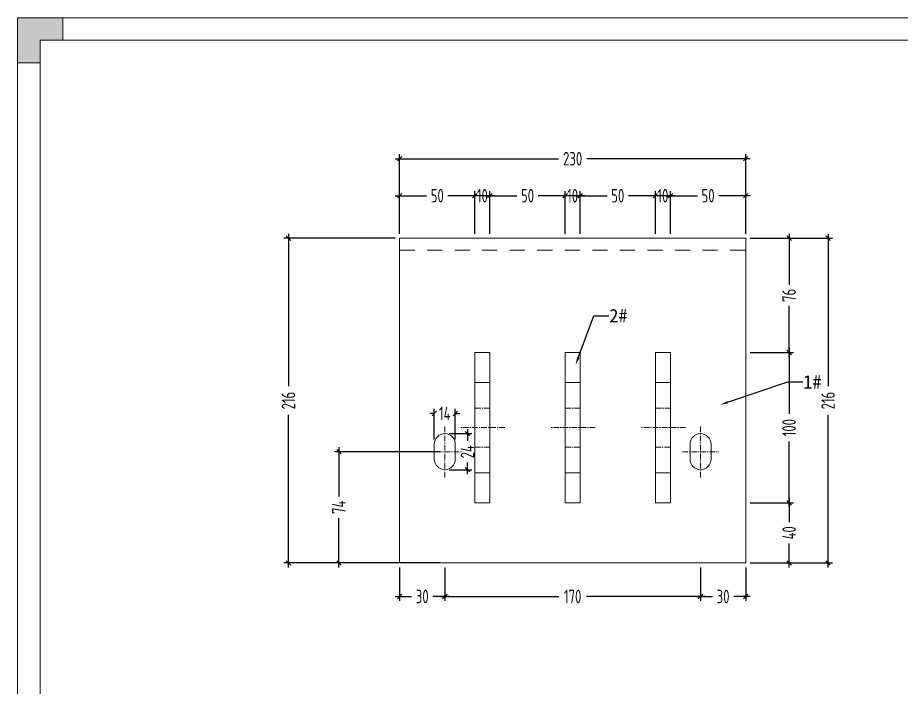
# Model space of a CAD drawing. Header units: millimetres. Extents: x 136606 to 1231039, y 82794 to 127364.
# Drawn here: x 956499 to 957087, y 126900 to 127346 of the extents above; entities that cross this region are included whole.
import ezdxf
from ezdxf import colors
from ezdxf.entities.mleader import LeaderData, LeaderLine
from ezdxf.math import Vec2, Vec3

# ---------------------------------------------------------------- set-up
doc = ezdxf.new("R2010")
doc.units = ezdxf.units.MM
doc.linetypes.add('CENTER', pattern=[0.6, 0.375, -0.075, 0.075, -0.075])
doc.linetypes.add('CENTER2', pattern=[28.575, 19.05, -3.175, 3.175, -3.175])
doc.layers.add('HR-dimension', color=9, linetype='Continuous')
doc.layers.add('标注', color=9, linetype='Continuous')
for name, color, linetype, lineweight in [('加强板', 140, 'Continuous', 18), ('图框', 7, 'Continuous', 13), ('文本', 3, 'Continuous', 13), ('结构', 4, 'Continuous', 18), ('虚线', 1, 'CENTER2', 0)]:
    doc.layers.add(name, color=color, linetype=linetype, lineweight=lineweight)
doc.styles.add('Arial', font='arial.ttf')
doc.styles.add('hztxt', font='ros1.shx', dxfattribs={"width": 0.8, "bigfont": 'hztxt.shx'})
doc.dimstyles.new('DIM-3', dxfattribs={"dimscale": 3, "dimtxt": 3, "dimasz": 1, "dimexe": 1, "dimexo": 1, "dimgap": 1, "dimtad": 0, "dimdec": 1, "dimrnd": 0.0005, "dimzin": 9, "dimdsep": 46, "dimtxsty": 'hztxt', "dimblk": 'OBLIQUE', "dimcen": 0, "dimdle": 1, "dimclrd": 9, "dimclre": 9, "dimclrt": 2, "dimazin": 2, "dimtfac": 1, "dimtdec": 1, "dimtofl": 0, "dimtmove": 0, "dimatfit": 3, "dimfxl": 1, "dimarcsym": 2})

# ---------------------------------------------------------------- blocks, each defined once
blk = doc.blocks.new('GW-TK')
at = {"layer": '图框', "linetype": 'Continuous', "lineweight": 0}
h = blk.add_hatch(color=256, dxfattribs=at)
h.dxf.hatch_style = 1
h.paths.add_polyline_path([(927183.55, 464715.01), (927183.55, 464705.01), (927188.55, 464705.01), (927188.55, 464710.01), (927193.56, 464710.01), (927193.56, 464715.01)])
blk.add_lwpolyline([(927188.55, 464705.01), (927188.55, 464710.01), (927193.56, 464710.01), (927193.56, 464715.01), (927183.55, 464715.01), (927183.55, 464705.01)], close=True, dxfattribs=at)
at = {"layer": '图框'}
for points in [[(927183.55, 464715.01), (927603.55, 464715.01), (927603.55, 464418.01), (927183.55, 464418.01)], [(927188.55, 464710.01), (927598.55, 464710.01), (927598.55, 464423.01), (927188.55, 464423.01)]]:
    blk.add_lwpolyline(points, close=True, dxfattribs=at)
blk = doc.blocks.new('_Oblique')
at = {"color": 0, "linetype": 'ByBlock', "lineweight": -2}
blk.add_line((-0.5, -0.5), (0.5, 0.5), dxfattribs=at)
blk = doc.blocks.new('*D2378')
at = {"layer": 'Defpoints', "color": 0, "ltscale": 10, "transparency": 16777216}
for p in [(956679.17, 127198.92), (956753.1, 127198.92), (956753.1, 126982.92)]:
    blk.add_point(p, dxfattribs=at)
at = {"layer": 'HR-dimension', "color": 9, "lineweight": -2, "ltscale": 10, "transparency": 16777216}
for p, q in [((956750.1, 127198.92), (956676.17, 127198.92)), ((956679.17, 127201.92), (956679.17, 127100.4)), ((956679.17, 126979.92), (956679.17, 127081.44)), ((956750.1, 126982.92), (956676.17, 126982.92))]:
    blk.add_line(p, q, dxfattribs=at)
at = {"layer": 'HR-dimension', "color": 9, "lineweight": -2, "ltscale": 10, "transparency": 16777216, "xscale": 3, "yscale": 3, "zscale": 3}
for p, rotation in [((956679.17, 127198.92), 90), ((956679.17, 126982.92), 270)]:
    blk.add_blockref('_Oblique', p, dxfattribs=dict(at, rotation=rotation))
at = {"layer": 'HR-dimension', "color": 2, "ltscale": 10, "transparency": 16777216, "insert": (956679.17, 127090.92), "char_height": 9, "attachment_point": 5, "rotation": 90, "style": 'hztxt'}
blk.add_mtext('216', dxfattribs=at)
blk = doc.blocks.new('*D2379')
at = {"layer": 'Defpoints', "color": 0, "ltscale": 10, "transparency": 16777216}
for p in [(956753.1, 127251.82), (956753.1, 127198.92), (956983.1, 127198.92)]:
    blk.add_point(p, dxfattribs=at)
at = {"layer": 'HR-dimension', "color": 9, "lineweight": -2, "ltscale": 10, "transparency": 16777216}
for p, q in [((956750.1, 127251.82), (956858.62, 127251.82)), ((956753.1, 127201.92), (956753.1, 127254.82)), ((956986.1, 127251.82), (956877.58, 127251.82)), ((956983.1, 127201.92), (956983.1, 127254.82))]:
    blk.add_line(p, q, dxfattribs=at)
at = {"layer": 'HR-dimension', "color": 9, "lineweight": -2, "ltscale": 10, "transparency": 16777216, "xscale": 3, "yscale": 3, "zscale": 3, "rotation": 180}
blk.add_blockref('_Oblique', (956753.1, 127251.82), dxfattribs=at)
at = {"layer": 'HR-dimension', "color": 9, "lineweight": -2, "ltscale": 10, "transparency": 16777216, "xscale": 3, "yscale": 3, "zscale": 3}
blk.add_blockref('_Oblique', (956983.1, 127251.82), dxfattribs=at)
at = {"layer": 'HR-dimension', "color": 2, "ltscale": 10, "transparency": 16777216, "insert": (956868.1, 127251.82), "char_height": 9, "attachment_point": 5, "style": 'hztxt'}
blk.add_mtext('230', dxfattribs=at)
blk = doc.blocks.new('*U2218')
at = {"layer": '虚线', "color": 252}
blk.add_lwpolyline([(0, -5), (0, 5)], dxfattribs=at)
blk = doc.blocks.new('*U2219')
at = {"color": 0, "linetype": 'ByBlock', "lineweight": -2, "transparency": 16777216}
for p in [(0, 219.6), (0, 201.3), (0, 183), (0, 164.7), (0, 146.4), (0, 128.1), (0, 109.8), (0, 91.5), (0, 73.2), (0, 54.9), (0, 36.6), (0, 18.3), (0, 0)]:
    blk.add_blockref('*U2218', p, dxfattribs=at)
blk = doc.blocks.new('*D2257')
at = {"layer": 'Defpoints', "color": 0, "ltscale": 10, "transparency": 16777216}
for p in [(956983.1, 127227.22), (956933.1, 127198.92), (956983.1, 127198.92)]:
    blk.add_point(p, dxfattribs=at)
at = {"layer": 'HR-dimension', "color": 9, "lineweight": -2, "ltscale": 10, "transparency": 16777216}
for p, q in [((956930.1, 127227.22), (956951.02, 127227.22)), ((956933.1, 127201.92), (956933.1, 127230.22)), ((956986.1, 127227.22), (956965.18, 127227.22)), ((956983.1, 127201.92), (956983.1, 127230.22))]:
    blk.add_line(p, q, dxfattribs=at)
at = {"layer": 'HR-dimension', "color": 9, "lineweight": -2, "ltscale": 10, "transparency": 16777216, "xscale": 3, "yscale": 3, "zscale": 3, "rotation": 180}
blk.add_blockref('_Oblique', (956933.1, 127227.22), dxfattribs=at)
at = {"layer": 'HR-dimension', "color": 9, "lineweight": -2, "ltscale": 10, "transparency": 16777216, "xscale": 3, "yscale": 3, "zscale": 3}
blk.add_blockref('_Oblique', (956983.1, 127227.22), dxfattribs=at)
at = {"layer": 'HR-dimension', "color": 2, "ltscale": 10, "transparency": 16777216, "insert": (956958.1, 127227.22), "char_height": 9, "attachment_point": 5, "style": 'hztxt'}
blk.add_mtext('50', dxfattribs=at)
blk = doc.blocks.new('*D2259')
at = {"color": 9, "lineweight": -2, "transparency": 16777216}
for p, q in [((956753.1, 126979.92), (956753.1, 126957.6)), ((956783.1, 126979.92), (956783.1, 126957.6)), ((956750.1, 126960.6), (956761.02, 126960.6)), ((956786.1, 126960.6), (956775.18, 126960.6))]:
    blk.add_line(p, q, dxfattribs=at)
at = {"layer": 'Defpoints', "color": 0, "transparency": 16777216}
for p in [(956753.1, 126982.92), (956783.1, 126982.92), (956753.1, 126960.6)]:
    blk.add_point(p, dxfattribs=at)
at = {"color": 9, "lineweight": -2, "transparency": 16777216, "xscale": 3, "yscale": 3, "zscale": 3, "rotation": 180}
blk.add_blockref('_Oblique', (956753.1, 126960.6), dxfattribs=at)
at = {"color": 9, "lineweight": -2, "transparency": 16777216, "xscale": 3, "yscale": 3, "zscale": 3}
blk.add_blockref('_Oblique', (956783.1, 126960.6), dxfattribs=at)
at = {"color": 2, "transparency": 16777216, "insert": (956768.1, 126960.6), "char_height": 9, "attachment_point": 5, "style": 'hztxt'}
blk.add_mtext('30', dxfattribs=at)
blk = doc.blocks.new('*D2260')
at = {"color": 9, "lineweight": -2, "transparency": 16777216}
for p, q in [((956783.1, 126979.92), (956783.1, 126957.6)), ((956953.1, 126979.92), (956953.1, 126957.6)), ((956780.1, 126960.6), (956858.98, 126960.6)), ((956956.1, 126960.6), (956877.22, 126960.6))]:
    blk.add_line(p, q, dxfattribs=at)
at = {"layer": 'Defpoints', "color": 0, "transparency": 16777216}
for p in [(956783.1, 126982.92), (956953.1, 126982.92), (956953.1, 126960.6)]:
    blk.add_point(p, dxfattribs=at)
at = {"color": 9, "lineweight": -2, "transparency": 16777216, "xscale": 3, "yscale": 3, "zscale": 3, "rotation": 180}
blk.add_blockref('_Oblique', (956783.1, 126960.6), dxfattribs=at)
at = {"color": 9, "lineweight": -2, "transparency": 16777216, "xscale": 3, "yscale": 3, "zscale": 3}
blk.add_blockref('_Oblique', (956953.1, 126960.6), dxfattribs=at)
at = {"color": 2, "transparency": 16777216, "insert": (956868.1, 126960.6), "char_height": 9, "attachment_point": 5, "style": 'hztxt'}
blk.add_mtext('170', dxfattribs=at)
blk = doc.blocks.new('*D2261')
at = {"color": 9, "lineweight": -2, "transparency": 16777216}
for p, q in [((956953.1, 126979.92), (956953.1, 126957.6)), ((956983.1, 126979.92), (956983.1, 126957.6)), ((956950.1, 126960.6), (956961.02, 126960.6)), ((956986.1, 126960.6), (956975.18, 126960.6))]:
    blk.add_line(p, q, dxfattribs=at)
at = {"layer": 'Defpoints', "color": 0, "transparency": 16777216}
for p in [(956953.1, 126982.92), (956983.1, 126982.92), (956983.1, 126960.6)]:
    blk.add_point(p, dxfattribs=at)
at = {"color": 9, "lineweight": -2, "transparency": 16777216, "xscale": 3, "yscale": 3, "zscale": 3, "rotation": 180}
blk.add_blockref('_Oblique', (956953.1, 126960.6), dxfattribs=at)
at = {"color": 9, "lineweight": -2, "transparency": 16777216, "xscale": 3, "yscale": 3, "zscale": 3}
blk.add_blockref('_Oblique', (956983.1, 126960.6), dxfattribs=at)
at = {"color": 2, "transparency": 16777216, "insert": (956968.1, 126960.6), "char_height": 9, "attachment_point": 5, "style": 'hztxt'}
blk.add_mtext('30', dxfattribs=at)
blk = doc.blocks.new('*D2262')
at = {"color": 9, "lineweight": -2, "transparency": 16777216}
for p, q in [((956786.1, 127068.92), (956801.15, 127068.92)), ((956798.15, 127071.92), (956798.15, 127064.12)), ((956786.1, 127044.92), (956801.15, 127044.92)), ((956798.15, 127041.92), (956798.15, 127049.72))]:
    blk.add_line(p, q, dxfattribs=at)
at = {"layer": 'Defpoints', "color": 0, "transparency": 16777216}
for p in [(956783.1, 127068.92), (956783.1, 127044.92), (956798.15, 127044.92)]:
    blk.add_point(p, dxfattribs=at)
at = {"color": 9, "lineweight": -2, "transparency": 16777216, "xscale": 3, "yscale": 3, "zscale": 3}
for p, rotation in [((956798.15, 127068.92), 90), ((956798.15, 127044.92), 270)]:
    blk.add_blockref('_Oblique', p, dxfattribs=dict(at, rotation=rotation))
at = {"color": 2, "transparency": 16777216, "insert": (956798.15, 127056.92), "char_height": 9, "attachment_point": 5, "rotation": 90, "style": 'hztxt'}
blk.add_mtext('24', dxfattribs=at)
blk = doc.blocks.new('*D2263')
at = {"color": 9, "lineweight": -2, "transparency": 16777216}
for p, q in [((956776.1, 127082.37), (956773.1, 127082.37)), ((956776.1, 127064.92), (956776.1, 127085.37)), ((956790.1, 127064.92), (956790.1, 127085.37)), ((956790.1, 127082.37), (956793.1, 127082.37))]:
    blk.add_line(p, q, dxfattribs=at)
at = {"layer": 'Defpoints', "color": 0, "transparency": 16777216}
for p in [(956776.1, 127082.37), (956776.1, 127061.92), (956790.1, 127061.92)]:
    blk.add_point(p, dxfattribs=at)
at = {"color": 9, "lineweight": -2, "transparency": 16777216, "xscale": 3, "yscale": 3, "zscale": 3}
blk.add_blockref('_Oblique', (956776.1, 127082.37), dxfattribs=at)
at = {"color": 9, "lineweight": -2, "transparency": 16777216, "xscale": 3, "yscale": 3, "zscale": 3, "rotation": 180}
blk.add_blockref('_Oblique', (956790.1, 127082.37), dxfattribs=at)
at = {"color": 2, "transparency": 16777216, "insert": (956783.1, 127082.37), "char_height": 9, "attachment_point": 5, "style": 'hztxt'}
blk.add_mtext('14', dxfattribs=at)
blk = doc.blocks.new('*U2216')
at = {"layer": '结构', "color": 4}
blk.add_lwpolyline([(-7, -5), (-7, 5, -1), (7, 5), (7, -5, -1)], format="xyb", close=True, dxfattribs=at)
at = {"layer": '虚线', "color": 1, "linetype": 'CENTER', "ltscale": 10}
for p, q in [((0, -17.1), (0, 17.1)), ((-12.1, 0), (12.1, 0))]:
    blk.add_line(p, q, dxfattribs=at)
blk = doc.blocks.new('*U2217')
at = {"color": 0, "linetype": 'ByBlock', "lineweight": -2, "transparency": 16777216}
for p in [(0, 0), (170, 0)]:
    blk.add_blockref('*U2216', p, dxfattribs=at)
blk = doc.blocks.new('*D2272')
at = {"color": 9, "lineweight": -2, "transparency": 16777216}
for p, q in [((956986.1, 127122.92), (957014.98, 127122.92)), ((957011.98, 127125.92), (957011.98, 127082.04)), ((957011.98, 127019.92), (957011.98, 127063.8)), ((956986.1, 127022.92), (957014.98, 127022.92))]:
    blk.add_line(p, q, dxfattribs=at)
at = {"layer": 'Defpoints', "color": 0, "transparency": 16777216}
for p in [(956983.1, 127122.92), (956983.1, 127022.92), (957011.98, 127022.92)]:
    blk.add_point(p, dxfattribs=at)
at = {"color": 9, "lineweight": -2, "transparency": 16777216, "xscale": 3, "yscale": 3, "zscale": 3}
for p, rotation in [((957011.98, 127122.92), 90), ((957011.98, 127022.92), 270)]:
    blk.add_blockref('_Oblique', p, dxfattribs=dict(at, rotation=rotation))
at = {"color": 2, "transparency": 16777216, "insert": (957011.98, 127072.92), "char_height": 9, "attachment_point": 5, "rotation": 90, "style": 'hztxt'}
blk.add_mtext('100', dxfattribs=at)
blk = doc.blocks.new('*D2230')
at = {"color": 9, "lineweight": -2, "transparency": 16777216}
for p, q in [((956986.1, 127198.92), (957014.98, 127198.92)), ((957011.98, 127201.92), (957011.98, 127168)), ((957011.98, 127119.92), (957011.98, 127153.84)), ((956986.1, 127122.92), (957014.98, 127122.92))]:
    blk.add_line(p, q, dxfattribs=at)
at = {"layer": 'Defpoints', "color": 0, "transparency": 16777216}
for p in [(956983.1, 127198.92), (957011.98, 127198.92), (956983.1, 127122.92)]:
    blk.add_point(p, dxfattribs=at)
at = {"color": 9, "lineweight": -2, "transparency": 16777216, "xscale": 3, "yscale": 3, "zscale": 3}
for p, rotation in [((957011.98, 127198.92), 90), ((957011.98, 127122.92), 270)]:
    blk.add_blockref('_Oblique', p, dxfattribs=dict(at, rotation=rotation))
at = {"color": 2, "transparency": 16777216, "insert": (957011.98, 127160.92), "char_height": 9, "attachment_point": 5, "rotation": 90, "style": 'hztxt'}
blk.add_mtext('76', dxfattribs=at)
blk = doc.blocks.new('*D2231')
at = {"color": 9, "lineweight": -2, "transparency": 16777216}
for p, q in [((956986.1, 127022.92), (957014.98, 127022.92)), ((957011.98, 127025.92), (957011.98, 127010)), ((957011.98, 126979.92), (957011.98, 126995.84)), ((956986.1, 126982.92), (957014.98, 126982.92))]:
    blk.add_line(p, q, dxfattribs=at)
at = {"layer": 'Defpoints', "color": 0, "transparency": 16777216}
for p in [(956983.1, 127022.92), (956983.1, 126982.92), (957011.98, 126982.92)]:
    blk.add_point(p, dxfattribs=at)
at = {"color": 9, "lineweight": -2, "transparency": 16777216, "xscale": 3, "yscale": 3, "zscale": 3}
for p, rotation in [((957011.98, 127022.92), 90), ((957011.98, 126982.92), 270)]:
    blk.add_blockref('_Oblique', p, dxfattribs=dict(at, rotation=rotation))
at = {"color": 2, "transparency": 16777216, "insert": (957011.98, 127002.92), "char_height": 9, "attachment_point": 5, "rotation": 90, "style": 'hztxt'}
blk.add_mtext('40', dxfattribs=at)
blk = doc.blocks.new('*D2232')
at = {"color": 9, "lineweight": -2, "transparency": 16777216}
for p, q in [((956986.1, 127198.92), (957040.85, 127198.92)), ((957037.85, 127201.92), (957037.85, 127100.4)), ((957037.85, 126979.92), (957037.85, 127081.44)), ((956986.1, 126982.92), (957040.85, 126982.92))]:
    blk.add_line(p, q, dxfattribs=at)
at = {"layer": 'Defpoints', "color": 0, "transparency": 16777216}
for p in [(956983.1, 127198.92), (956983.1, 126982.92), (957037.85, 126982.92)]:
    blk.add_point(p, dxfattribs=at)
at = {"color": 9, "lineweight": -2, "transparency": 16777216, "xscale": 3, "yscale": 3, "zscale": 3}
for p, rotation in [((957037.85, 127198.92), 90), ((957037.85, 126982.92), 270)]:
    blk.add_blockref('_Oblique', p, dxfattribs=dict(at, rotation=rotation))
at = {"color": 2, "transparency": 16777216, "insert": (957037.85, 127090.92), "char_height": 9, "attachment_point": 5, "rotation": 90, "style": 'hztxt'}
blk.add_mtext('216', dxfattribs=at)
blk = doc.blocks.new('*D2376')
at = {"color": 9, "lineweight": -2, "transparency": 16777216}
for p, q in [((956780.1, 127056.92), (956709.73, 127056.92)), ((956712.73, 127059.92), (956712.73, 127027.12)), ((956712.73, 126979.92), (956712.73, 127012.72)), ((956780.1, 126982.92), (956709.73, 126982.92))]:
    blk.add_line(p, q, dxfattribs=at)
at = {"layer": 'Defpoints', "color": 0, "transparency": 16777216}
for p in [(956783.1, 127056.92), (956712.73, 126982.92), (956783.1, 126982.92)]:
    blk.add_point(p, dxfattribs=at)
at = {"color": 9, "lineweight": -2, "transparency": 16777216, "xscale": 3, "yscale": 3, "zscale": 3}
for p, rotation in [((956712.73, 127056.92), 90), ((956712.73, 126982.92), 270)]:
    blk.add_blockref('_Oblique', p, dxfattribs=dict(at, rotation=rotation))
at = {"color": 2, "transparency": 16777216, "insert": (956712.73, 127019.92), "char_height": 9, "attachment_point": 5, "rotation": 90, "style": 'hztxt'}
blk.add_mtext('74', dxfattribs=at)
blk = doc.blocks.new('*D2233')
at = {"color": 9, "lineweight": -2, "transparency": 16777216}
for p, q in [((956936.1, 127227.22), (956920.1, 127227.22)), ((956923.1, 127201.92), (956923.1, 127230.22)), ((956933.1, 127201.92), (956933.1, 127230.22))]:
    blk.add_line(p, q, dxfattribs=at)
at = {"layer": 'Defpoints', "color": 0, "transparency": 16777216}
for p in [(956923.1, 127227.22), (956923.1, 127198.92), (956933.1, 127198.92)]:
    blk.add_point(p, dxfattribs=at)
at = {"color": 9, "lineweight": -2, "transparency": 16777216, "xscale": 3, "yscale": 3, "zscale": 3, "rotation": 180}
blk.add_blockref('_Oblique', (956923.1, 127227.22), dxfattribs=at)
at = {"color": 9, "lineweight": -2, "transparency": 16777216, "xscale": 3, "yscale": 3, "zscale": 3}
blk.add_blockref('_Oblique', (956933.1, 127227.22), dxfattribs=at)
at = {"color": 2, "transparency": 16777216, "insert": (956928.1, 127227.22), "char_height": 9, "attachment_point": 5, "style": 'hztxt'}
blk.add_mtext('10', dxfattribs=at)
blk = doc.blocks.new('*D2234')
at = {"layer": 'Defpoints', "color": 0, "ltscale": 10, "transparency": 16777216}
for p in [(956923.1, 127227.22), (956873.1, 127198.92), (956923.1, 127198.92)]:
    blk.add_point(p, dxfattribs=at)
at = {"layer": 'HR-dimension', "color": 9, "lineweight": -2, "ltscale": 10, "transparency": 16777216}
for p, q in [((956870.1, 127227.22), (956891.02, 127227.22)), ((956873.1, 127201.92), (956873.1, 127230.22)), ((956926.1, 127227.22), (956905.18, 127227.22)), ((956923.1, 127201.92), (956923.1, 127230.22))]:
    blk.add_line(p, q, dxfattribs=at)
at = {"layer": 'HR-dimension', "color": 9, "lineweight": -2, "ltscale": 10, "transparency": 16777216, "xscale": 3, "yscale": 3, "zscale": 3, "rotation": 180}
blk.add_blockref('_Oblique', (956873.1, 127227.22), dxfattribs=at)
at = {"layer": 'HR-dimension', "color": 9, "lineweight": -2, "ltscale": 10, "transparency": 16777216, "xscale": 3, "yscale": 3, "zscale": 3}
blk.add_blockref('_Oblique', (956923.1, 127227.22), dxfattribs=at)
at = {"layer": 'HR-dimension', "color": 2, "ltscale": 10, "transparency": 16777216, "insert": (956898.1, 127227.22), "char_height": 9, "attachment_point": 5, "style": 'hztxt'}
blk.add_mtext('50', dxfattribs=at)
blk = doc.blocks.new('*D2235')
at = {"color": 9, "lineweight": -2, "transparency": 16777216}
for p, q in [((956876.1, 127227.22), (956860.1, 127227.22)), ((956863.1, 127201.92), (956863.1, 127230.22)), ((956873.1, 127201.92), (956873.1, 127230.22))]:
    blk.add_line(p, q, dxfattribs=at)
at = {"layer": 'Defpoints', "color": 0, "transparency": 16777216}
for p in [(956863.1, 127227.22), (956863.1, 127198.92), (956873.1, 127198.92)]:
    blk.add_point(p, dxfattribs=at)
at = {"color": 9, "lineweight": -2, "transparency": 16777216, "xscale": 3, "yscale": 3, "zscale": 3, "rotation": 180}
blk.add_blockref('_Oblique', (956863.1, 127227.22), dxfattribs=at)
at = {"color": 9, "lineweight": -2, "transparency": 16777216, "xscale": 3, "yscale": 3, "zscale": 3}
blk.add_blockref('_Oblique', (956873.1, 127227.22), dxfattribs=at)
at = {"color": 2, "transparency": 16777216, "insert": (956868.1, 127227.22), "char_height": 9, "attachment_point": 5, "style": 'hztxt'}
blk.add_mtext('10', dxfattribs=at)
blk = doc.blocks.new('*D2236')
at = {"layer": 'Defpoints', "color": 0, "ltscale": 10, "transparency": 16777216}
for p in [(956863.1, 127227.22), (956813.1, 127198.92), (956863.1, 127198.92)]:
    blk.add_point(p, dxfattribs=at)
at = {"layer": 'HR-dimension', "color": 9, "lineweight": -2, "ltscale": 10, "transparency": 16777216}
for p, q in [((956810.1, 127227.22), (956831.02, 127227.22)), ((956813.1, 127201.92), (956813.1, 127230.22)), ((956866.1, 127227.22), (956845.18, 127227.22)), ((956863.1, 127201.92), (956863.1, 127230.22))]:
    blk.add_line(p, q, dxfattribs=at)
at = {"layer": 'HR-dimension', "color": 9, "lineweight": -2, "ltscale": 10, "transparency": 16777216, "xscale": 3, "yscale": 3, "zscale": 3, "rotation": 180}
blk.add_blockref('_Oblique', (956813.1, 127227.22), dxfattribs=at)
at = {"layer": 'HR-dimension', "color": 9, "lineweight": -2, "ltscale": 10, "transparency": 16777216, "xscale": 3, "yscale": 3, "zscale": 3}
blk.add_blockref('_Oblique', (956863.1, 127227.22), dxfattribs=at)
at = {"layer": 'HR-dimension', "color": 2, "ltscale": 10, "transparency": 16777216, "insert": (956838.1, 127227.22), "char_height": 9, "attachment_point": 5, "style": 'hztxt'}
blk.add_mtext('50', dxfattribs=at)
blk = doc.blocks.new('*D2237')
at = {"color": 9, "lineweight": -2, "transparency": 16777216}
for p, q in [((956816.1, 127227.22), (956800.1, 127227.22)), ((956803.1, 127201.92), (956803.1, 127230.22)), ((956813.1, 127201.92), (956813.1, 127230.22))]:
    blk.add_line(p, q, dxfattribs=at)
at = {"layer": 'Defpoints', "color": 0, "transparency": 16777216}
for p in [(956803.1, 127227.22), (956803.1, 127198.92), (956813.1, 127198.92)]:
    blk.add_point(p, dxfattribs=at)
at = {"color": 9, "lineweight": -2, "transparency": 16777216, "xscale": 3, "yscale": 3, "zscale": 3, "rotation": 180}
blk.add_blockref('_Oblique', (956803.1, 127227.22), dxfattribs=at)
at = {"color": 9, "lineweight": -2, "transparency": 16777216, "xscale": 3, "yscale": 3, "zscale": 3}
blk.add_blockref('_Oblique', (956813.1, 127227.22), dxfattribs=at)
at = {"color": 2, "transparency": 16777216, "insert": (956808.1, 127227.22), "char_height": 9, "attachment_point": 5, "style": 'hztxt'}
blk.add_mtext('10', dxfattribs=at)
blk = doc.blocks.new('*D2238')
at = {"layer": 'Defpoints', "color": 0, "ltscale": 10, "transparency": 16777216}
for p in [(956803.1, 127227.22), (956753.1, 127198.92), (956803.1, 127198.92)]:
    blk.add_point(p, dxfattribs=at)
at = {"layer": 'HR-dimension', "color": 9, "lineweight": -2, "ltscale": 10, "transparency": 16777216}
for p, q in [((956750.1, 127227.22), (956771.02, 127227.22)), ((956753.1, 127201.92), (956753.1, 127230.22)), ((956806.1, 127227.22), (956785.18, 127227.22)), ((956803.1, 127201.92), (956803.1, 127230.22))]:
    blk.add_line(p, q, dxfattribs=at)
at = {"layer": 'HR-dimension', "color": 9, "lineweight": -2, "ltscale": 10, "transparency": 16777216, "xscale": 3, "yscale": 3, "zscale": 3, "rotation": 180}
blk.add_blockref('_Oblique', (956753.1, 127227.22), dxfattribs=at)
at = {"layer": 'HR-dimension', "color": 9, "lineweight": -2, "ltscale": 10, "transparency": 16777216, "xscale": 3, "yscale": 3, "zscale": 3}
blk.add_blockref('_Oblique', (956803.1, 127227.22), dxfattribs=at)
at = {"layer": 'HR-dimension', "color": 2, "ltscale": 10, "transparency": 16777216, "insert": (956778.1, 127227.22), "char_height": 9, "attachment_point": 5, "style": 'hztxt'}
blk.add_mtext('50', dxfattribs=at)

msp = doc.modelspace()

# ---------------------------------------------------------------- linework, layer by layer
at = {"layer": '加强板', "color": 3}
for points in [[(956803.1036, 127122.9191), (956813.1036, 127122.9191), (956813.1036, 127022.9191), (956803.1036, 127022.9191)], [(956863.1036, 127122.9191), (956873.1036, 127122.9191), (956873.1036, 127022.9191), (956863.1036, 127022.9191)], [(956923.1036, 127122.9191), (956933.1036, 127122.9191), (956933.1036, 127022.9191), (956923.1036, 127022.9191)]]:
    msp.add_lwpolyline(points, close=True, dxfattribs=at)
for points in [[(956803.1036, 127102.9191), (956813.1036, 127102.9191)], [(956863.1036, 127102.9191), (956873.1036, 127102.9191)], [(956923.1036, 127102.9191), (956933.1036, 127102.9191)], [(956803.1036, 127042.9191), (956813.1036, 127042.9191)], [(956863.1036, 127042.9191), (956873.1036, 127042.9191)], [(956923.1036, 127042.9191), (956933.1036, 127042.9191)]]:
    msp.add_lwpolyline(points, dxfattribs=at)
at = {"layer": '结构', "color": 6}
msp.add_lwpolyline([(956753.1036, 127198.9191), (956983.1036, 127198.9191), (956983.1036, 126982.9191), (956753.1036, 126982.9191)], close=True, dxfattribs=at)
at = {"layer": '虚线', "color": 1, "linetype": 'CENTER', "ltscale": 10}
for points in [[(956813.1036, 127085.9191), (956803.1036, 127085.9191), (956803.1036, 127059.9191), (956813.1036, 127059.9191)], [(956873.1036, 127085.9191), (956863.1036, 127085.9191), (956863.1036, 127059.9191), (956873.1036, 127059.9191)], [(956933.1036, 127085.9191), (956923.1036, 127085.9191), (956923.1036, 127059.9191), (956933.1036, 127059.9191)]]:
    msp.add_lwpolyline(points, close=True, dxfattribs=at)
for points in [[(956823.1036, 127072.9191), (956793.1036, 127072.9191)], [(956883.1036, 127072.9191), (956853.1036, 127072.9191)], [(956943.1036, 127072.9191), (956913.1036, 127072.9191)]]:
    msp.add_lwpolyline(points, dxfattribs=at)

# ---------------------------------------------------------------- block references
at = {"color": 252, "xscale": -1, "rotation": 270}
msp.add_blockref('*U2219', (956758.1036, 127190.9191), dxfattribs=at)
msp.add_blockref('*U2217', (956783.1036, 127056.9191))
at = {"layer": '文本', "xscale": 3, "yscale": 3, "zscale": 3}
msp.add_blockref('GW-TK', (-1825051.4691, -1266799.3827), dxfattribs=at)

# ---------------------------------------------------------------- dimensions: what is measured, and where the dimension line sits
for base, p1, p2, picture, middle in [((956803.1036, 127227.2212), (956813.1036, 127198.9191), (956803.1036, 127198.9191), '*D2237', (956808.1036, 127227.2212)), ((956863.1036, 127227.2212), (956873.1036, 127198.9191), (956863.1036, 127198.9191), '*D2235', (956868.1036, 127227.2212)), ((956923.1036, 127227.2212), (956933.1036, 127198.9191), (956923.1036, 127198.9191), '*D2233', (956928.1036, 127227.2212))]:
    dim = msp.add_linear_dim(base=base, p1=p1, p2=p2, dimstyle='DIM-3')
    dim.commit()
    dim.dimension.update_dxf_attribs({"geometry": picture, "text_midpoint": middle, "dimtype": 160})
for base, p1, p2, picture, middle in [((957011.9756, 127198.9191), (956983.1036, 127122.9191), (956983.1036, 127198.9191), '*D2230', (957011.9756, 127160.9191)), ((957037.8501, 126982.9191), (956983.1036, 127198.9191), (956983.1036, 126982.9191), '*D2232', (957037.8501, 127090.9191)), ((957011.9756, 127022.9191), (956983.1036, 127122.9191), (956983.1036, 127022.9191), '*D2272', (957011.9756, 127072.9191)), ((956798.1497, 127044.9191), (956783.1036, 127068.9191), (956783.1036, 127044.9191), '*D2262', (956798.1497, 127056.9191)), ((956712.7298, 126982.9191), (956783.1036, 127056.9191), (956783.1036, 126982.9191), '*D2376', (956712.7298, 127019.9191)), ((957011.9756, 126982.9191), (956983.1036, 127022.9191), (956983.1036, 126982.9191), '*D2231', (957011.9756, 127002.9191))]:
    dim = msp.add_linear_dim(base=base, p1=p1, p2=p2, angle=90, dimstyle='DIM-3')
    dim.commit()
    dim.dimension.update_dxf_attribs({"geometry": picture, "text_midpoint": middle})
for base, p1, p2, picture, middle in [((956776.1036, 127082.3742), (956790.1036, 127061.9191), (956776.1036, 127061.9191), '*D2263', (956783.1036, 127082.3742)), ((956753.1036, 126960.5959), (956783.1036, 126982.9191), (956753.1036, 126982.9191), '*D2259', (956768.1036, 126960.5959)), ((956953.1036, 126960.5959), (956783.1036, 126982.9191), (956953.1036, 126982.9191), '*D2260', (956868.1036, 126960.5959)), ((956983.1036, 126960.5959), (956953.1036, 126982.9191), (956983.1036, 126982.9191), '*D2261', (956968.1036, 126960.5959))]:
    dim = msp.add_linear_dim(base=base, p1=p1, p2=p2, dimstyle='DIM-3')
    dim.commit()
    dim.dimension.update_dxf_attribs({"geometry": picture, "text_midpoint": middle})
at = {"layer": 'HR-dimension', "ltscale": 10}
for base, p1, p2, picture, middle in [((956753.1036, 127251.8155), (956983.1036, 127198.9191), (956753.1036, 127198.9191), '*D2379', (956868.1036, 127251.8155)), ((956803.1036, 127227.2212), (956753.1036, 127198.9191), (956803.1036, 127198.9191), '*D2238', (956778.1036, 127227.2212)), ((956863.1036, 127227.2212), (956813.1036, 127198.9191), (956863.1036, 127198.9191), '*D2236', (956838.1036, 127227.2212)), ((956923.1036, 127227.2212), (956873.1036, 127198.9191), (956923.1036, 127198.9191), '*D2234', (956898.1036, 127227.2212)), ((956983.1036, 127227.2212), (956933.1036, 127198.9191), (956983.1036, 127198.9191), '*D2257', (956958.1036, 127227.2212))]:
    dim = msp.add_linear_dim(base=base, p1=p1, p2=p2, dimstyle='DIM-3', dxfattribs=at)
    dim.commit()
    dim.dimension.update_dxf_attribs({"geometry": picture, "text_midpoint": middle})
dim = msp.add_linear_dim(base=(956679.175, 127198.9191), p1=(956753.1036, 126982.9191), p2=(956753.1036, 127198.9191), angle=90, dimstyle='DIM-3', dxfattribs=at)
dim.commit()
dim.dimension.update_dxf_attribs({"geometry": '*D2378', "text_midpoint": (956679.175, 127090.9191)})

# ---------------------------------------------------------------- leaders
at = {"layer": '标注', "color": 6}
ml = msp.add_multileader_mtext('Standard', dxfattribs=at)
ml.set_content('{\\fSimSun|b0|i0|c134|p2;2#}', color=6, style='Arial')
ml.set_leader_properties(color=9)
ml.build(insert=Vec2(0, 0))
ml.multileader.update_dxf_attribs({"dogleg_length": 100, "arrow_head_size": 5})
ctx = ml.context
ctx.base_point, ctx.char_height, ctx.arrow_head_size, ctx.landing_gap_size, ctx.plane_origin = Vec3(956892.2384, 127147.3751), 9, 5, 0.2, Vec3(956812.2829, 258193.3819)
notes = []
notes.append((ctx, [(0, (1, 1, 0), (956882.2384, 127147.3751), (1, 0), 10, [(0, [(956870.0571, 127114.7352)], 0, [])])]))
ctx.mtext.insert, ctx.mtext.width, ctx.mtext.defined_height, ctx.mtext.flow_direction = Vec3(956892.4384, 127151.8751), 100, 36.9267, 5
ml = msp.add_multileader_mtext('Standard', dxfattribs=at)
ml.set_content('{\\fSimSun|b0|i0|c134|p2;1#}', color=6, style='Arial')
ml.set_leader_properties(color=9)
ml.build(insert=Vec2(0, 0))
ml.multileader.update_dxf_attribs({"dogleg_length": 100, "arrow_head_size": 5})
ctx = ml.context
ctx.base_point, ctx.char_height, ctx.arrow_head_size, ctx.landing_gap_size, ctx.plane_origin = Vec3(957021.1474, 127103.3038), 9, 5, 0.2, Vec3(956961.2863, 258124.4744)
notes.append((ctx, [(0, (1, 1, 0), (957011.1474, 127103.3038), (1, 0), 10, [(0, [(956966.3393, 127088.177)], 0, [])])]))
ctx.mtext.insert, ctx.mtext.width, ctx.mtext.defined_height, ctx.mtext.flow_direction = Vec3(957021.3474, 127107.8038), 100, 36.9267, 5
for ctx, leaders in notes:
    for number, flags, end, landing, length, lines in leaders:
        leader = LeaderData()
        leader.index, (leader.has_last_leader_line, leader.has_dogleg_vector, leader.attachment_direction) = number, flags
        leader.last_leader_point, leader.dogleg_vector, leader.dogleg_length = Vec3(end), Vec3(landing), length
        for number, points, colour, breaks in lines:
            line = LeaderLine()
            line.index, line.vertices, line.color, line.breaks = number, Vec3.list(points), colors.encode_raw_color(colour), breaks
            leader.lines.append(line)
        ctx.leaders.append(leader)

doc.saveas('drawing.dxf')
